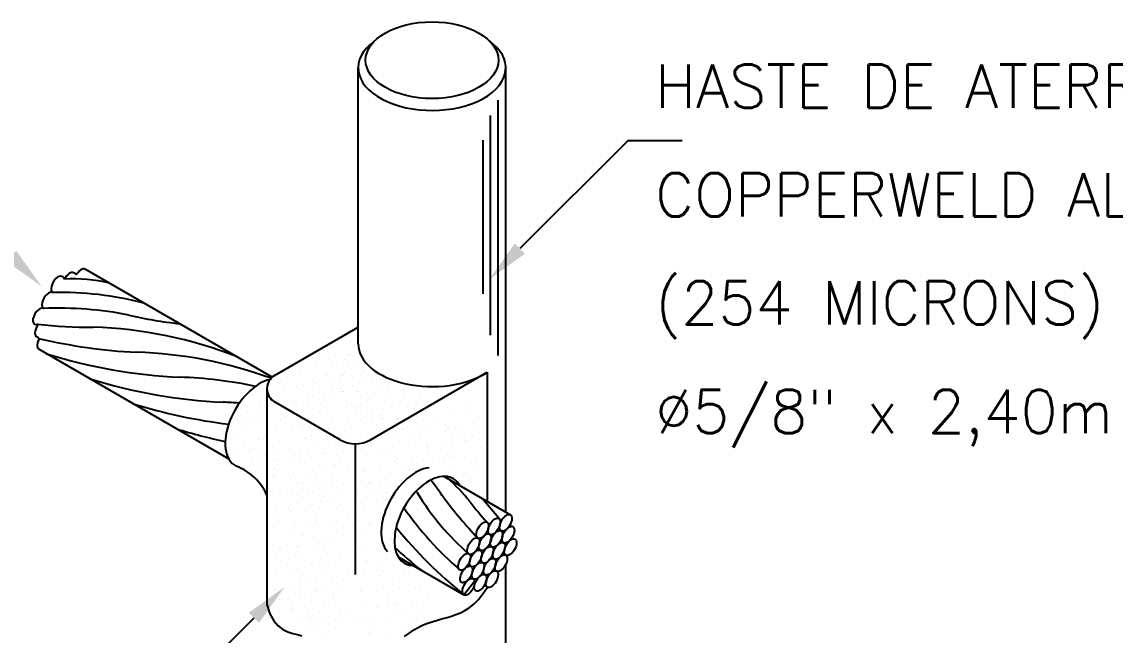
# Model space of a CAD drawing. Header units: millimetres. Extents: x -6627.7 to -6613.9, y -4619 to -4608.
# Drawn here: x -6622.46 to -6617.4, y -4610.87 to -4608.04 of the extents above; entities that cross this region are included whole.
import ezdxf
from ezdxf.enums import TextEntityAlignment as Align

# ---------------------------------------------------------------- set-up
doc = ezdxf.new("R2010")
doc.units = ezdxf.units.MM
doc.header["$LTSCALE"] = 10
doc.layers.add('Termotécnica', color=7, linetype='Continuous')
doc.styles.add('r80', font='romans.shx')

msp = doc.modelspace()

# ---------------------------------------------------------------- linework, layer by layer
at = {"layer": 'Termotécnica', "color": 2}
for p, q in [((-6620.9015, -4609.5275), (-6620.9015, -4608.2515)), ((-6620.2198, -4610.3041), (-6620.2198, -4608.2515)), ((-6619.6547, -4608.587), (-6620.1547, -4609.087)), ((-6619.6547, -4608.587), (-6619.4047, -4608.587)), ((-6621.2994, -4609.6808), (-6622.164, -4609.1816)), ((-6621.2888, -4609.6733), (-6620.9015, -4609.4497)), ((-6621.499, -4610.0591), (-6622.3784, -4609.5514)), ((-6621.0791, -4609.57), (-6621.0791, -4609.57)), ((-6621.0203, -4609.5406), (-6621.0203, -4609.5406)), ((-6621.0975, -4609.6274), (-6621.0975, -4609.6274)), ((-6621.0387, -4609.598), (-6621.0387, -4609.598)), ((-6621.0219, -4609.6283), (-6621.0219, -4609.6283)), ((-6621.0043, -4609.6121), (-6621.0043, -4609.6121)), ((-6620.9631, -4609.5989), (-6620.9631, -4609.5989)), ((-6620.9505, -4609.6105), (-6620.9505, -4609.6105)), ((-6620.9455, -4609.5827), (-6620.9455, -4609.5827)), ((-6620.9049, -4609.6292), (-6620.9049, -4609.6292)), ((-6621.2298, -4609.6766), (-6621.2298, -4609.6766)), ((-6621.171, -4609.6656), (-6621.171, -4609.6656)), ((-6621.0551, -4609.6649), (-6621.0551, -4609.6649)), ((-6621.0464, -4609.6752), (-6621.0464, -4609.6752)), ((-6620.9773, -4609.6752), (-6620.9773, -4609.6752)), ((-6620.9688, -4609.6678), (-6620.9688, -4609.6678)), ((-6620.9637, -4609.6586), (-6620.9637, -4609.6586)), ((-6620.9275, -4609.6818), (-6620.9275, -4609.6818)), ((-6620.8933, -4609.6687), (-6620.8933, -4609.6687)), ((-6620.8756, -4609.6525), (-6620.8756, -4609.6525)), ((-6620.8453, -4609.9697), (-6620.3055, -4609.658)), ((-6620.3055, -4609.658), (-6620.3055, -4610.2546)), ((-6621.1894, -4609.723), (-6621.1894, -4609.723)), ((-6621.155, -4609.7187), (-6621.155, -4609.7187)), ((-6621.1139, -4609.6944), (-6621.1139, -4609.6944)), ((-6621.1138, -4609.7238), (-6621.1138, -4609.7238)), ((-6621.1052, -4609.7046), (-6621.1052, -4609.7046)), ((-6621.0961, -4609.7077), (-6621.0961, -4609.7077)), ((-6621.0361, -4609.7046), (-6621.0361, -4609.7046)), ((-6621.0263, -4609.725), (-6621.0263, -4609.725)), ((-6620.9863, -4609.7112), (-6620.9863, -4609.7112)), ((-6620.9303, -4609.7194), (-6620.9303, -4609.7194)), ((-6620.8843, -4609.6913), (-6620.8843, -4609.6913)), ((-6620.835, -4609.699), (-6620.835, -4609.699)), ((-6621.3238, -4609.7339), (-6621.3238, -4610.7315)), ((-6621.2482, -4609.734), (-6621.2482, -4609.734)), ((-6621.1726, -4609.7349), (-6621.1726, -4609.7349)), ((-6621.1342, -4609.7758), (-6621.1342, -4609.7758)), ((-6621.1144, -4609.7652), (-6621.1144, -4609.7652)), ((-6621.0851, -4609.7544), (-6621.0851, -4609.7544)), ((-6621.0556, -4609.7541), (-6621.0556, -4609.7541)), ((-6621.0295, -4609.7745), (-6621.0295, -4609.7745)), ((-6620.9891, -4609.7488), (-6620.9891, -4609.7488)), ((-6620.9853, -4609.7348), (-6620.9853, -4609.7348)), ((-6620.9765, -4609.745), (-6620.9765, -4609.745)), ((-6620.9707, -4609.7451), (-6620.9707, -4609.7451)), ((-6620.9075, -4609.745), (-6620.9075, -4609.745)), ((-6620.9027, -4609.7487), (-6620.9027, -4609.7487)), ((-6620.8577, -4609.7516), (-6620.8577, -4609.7516)), ((-6620.8271, -4609.7496), (-6620.8271, -4609.7496)), ((-6620.8095, -4609.7334), (-6620.8095, -4609.7334)), ((-6620.7689, -4609.7799), (-6620.7689, -4609.7799)), ((-6620.763, -4609.7354), (-6620.763, -4609.7354)), ((-6620.6932, -4609.7391), (-6620.6932, -4609.7391)), ((-6620.6882, -4609.7775), (-6620.6882, -4609.7775)), ((-6620.6183, -4609.7812), (-6620.6183, -4609.7812)), ((-6620.4616, -4609.7758), (-6620.4616, -4609.7758)), ((-6621.443, -4609.831), (-6621.443, -4609.831)), ((-6621.3528, -4609.8193), (-6621.3528, -4609.8193)), ((-6621.3441, -4609.8295), (-6621.3441, -4609.8295)), ((-6621.3198, -4609.8223), (-6621.3198, -4609.8223)), ((-6620.9853, -4609.9697), (-6621.2888, -4609.7945)), ((-6621.2646, -4609.8009), (-6621.2646, -4609.8009)), ((-6621.2559, -4609.8112), (-6621.2559, -4609.8112)), ((-6621.2058, -4609.7899), (-6621.2058, -4609.7899)), ((-6621.1971, -4609.8001), (-6621.1971, -4609.8001)), ((-6621.1868, -4609.8112), (-6621.1868, -4609.8112)), ((-6621.1526, -4609.8332), (-6621.1526, -4609.8332)), ((-6621.137, -4609.8177), (-6621.137, -4609.8177)), ((-6621.128, -4609.8002), (-6621.128, -4609.8002)), ((-6621.0782, -4609.8067), (-6621.0782, -4609.8067)), ((-6621.0594, -4609.8179), (-6621.0594, -4609.8179)), ((-6620.9565, -4609.7949), (-6620.9565, -4609.7949)), ((-6620.9321, -4609.8089), (-6620.9321, -4609.8089)), ((-6620.9191, -4609.8156), (-6620.9191, -4609.8156)), ((-6620.9104, -4609.8259), (-6620.9104, -4609.8259)), ((-6620.9008, -4609.8149), (-6620.9008, -4609.8149)), ((-6620.8605, -4609.7892), (-6620.8605, -4609.7892)), ((-6620.8413, -4609.8259), (-6620.8413, -4609.8259)), ((-6620.7915, -4609.8324), (-6620.7915, -4609.8324)), ((-6620.7814, -4609.7928), (-6620.7814, -4609.7928)), ((-6620.7116, -4609.7965), (-6620.7116, -4609.7965)), ((-6620.7058, -4609.7937), (-6620.7058, -4609.7937)), ((-6620.6476, -4609.824), (-6620.6476, -4609.824)), ((-6620.636, -4609.7973), (-6620.636, -4609.7973)), ((-6620.5778, -4609.8277), (-6620.5778, -4609.8277)), ((-6620.48, -4609.8332), (-6620.48, -4609.8332)), ((-6620.3868, -4609.8179), (-6620.3868, -4609.8179)), ((-6621.4121, -4609.8387), (-6621.4121, -4609.8387)), ((-6621.3681, -4609.8731), (-6621.3681, -4609.8731)), ((-6621.324, -4609.8794), (-6621.324, -4609.8794)), ((-6621.2629, -4609.8751), (-6621.2629, -4609.8751)), ((-6621.2358, -4609.861), (-6621.2358, -4609.861)), ((-6621.1802, -4609.8811), (-6621.1802, -4609.8811)), ((-6621.177, -4609.85), (-6621.177, -4609.85)), ((-6621.1398, -4609.8554), (-6621.1398, -4609.8554)), ((-6621.1214, -4609.8701), (-6621.1214, -4609.8701)), ((-6621.081, -4609.8444), (-6621.081, -4609.8444)), ((-6621.077, -4609.8341), (-6621.077, -4609.8341)), ((-6621.0188, -4609.8644), (-6621.0188, -4609.8644)), ((-6620.9505, -4609.8663), (-6620.9505, -4609.8663)), ((-6620.8903, -4609.8757), (-6620.8903, -4609.8757)), ((-6620.8749, -4609.8672), (-6620.8749, -4609.8672)), ((-6620.8572, -4609.851), (-6620.8572, -4609.851)), ((-6620.7978, -4609.8597), (-6620.7978, -4609.8597)), ((-6620.7943, -4609.8701), (-6620.7943, -4609.8701)), ((-6620.7891, -4609.87), (-6620.7891, -4609.87)), ((-6620.728, -4609.8634), (-6620.728, -4609.8634)), ((-6620.72, -4609.87), (-6620.72, -4609.87)), ((-6620.7193, -4609.8736), (-6620.7193, -4609.8736)), ((-6620.6702, -4609.8765), (-6620.6702, -4609.8765)), ((-6620.6502, -4609.8737), (-6620.6502, -4609.8737)), ((-6620.6004, -4609.8802), (-6620.6004, -4609.8802)), ((-6620.5535, -4609.8714), (-6620.5535, -4609.8714)), ((-6620.4044, -4609.8341), (-6620.4044, -4609.8341)), ((-6620.3462, -4609.8644), (-6620.3462, -4609.8644)), ((-6621.4375, -4609.9289), (-6621.4375, -4609.9289)), ((-6621.4347, -4609.8912), (-6621.4347, -4609.8912)), ((-6621.3858, -4609.8892), (-6621.3858, -4609.8892)), ((-6621.3275, -4609.9195), (-6621.3275, -4609.9195)), ((-6621.3143, -4609.8971), (-6621.3143, -4609.8971)), ((-6621.2812, -4609.9325), (-6621.2812, -4609.9325)), ((-6621.2057, -4609.9333), (-6621.2057, -4609.9333)), ((-6621.1691, -4609.9002), (-6621.1691, -4609.9002)), ((-6621.1603, -4609.9104), (-6621.1603, -4609.9104)), ((-6621.0912, -4609.9104), (-6621.0912, -4609.9104)), ((-6621.0414, -4609.917), (-6621.0414, -4609.917)), ((-6620.9669, -4609.9332), (-6620.9669, -4609.9332)), ((-6620.8347, -4609.8958), (-6620.8347, -4609.8958)), ((-6620.8167, -4609.8975), (-6620.8167, -4609.8975)), ((-6620.769, -4609.9198), (-6620.769, -4609.9198)), ((-6620.6992, -4609.9235), (-6620.6992, -4609.9235)), ((-6620.6932, -4609.9229), (-6620.6932, -4609.9229)), ((-6620.673, -4609.9142), (-6620.673, -4609.9142)), ((-6620.6032, -4609.9179), (-6620.6032, -4609.9179)), ((-6620.5719, -4609.9288), (-6620.5719, -4609.9288)), ((-6620.4965, -4609.9002), (-6620.4965, -4609.9002)), ((-6620.4963, -4609.9297), (-6620.4963, -4609.9297)), ((-6620.4877, -4609.9104), (-6620.4877, -4609.9104)), ((-6620.4787, -4609.9135), (-6620.4787, -4609.9135)), ((-6620.4543, -4609.9155), (-6620.4543, -4609.9155)), ((-6620.4186, -4609.9104), (-6620.4186, -4609.9104)), ((-6620.3688, -4609.917), (-6620.3688, -4609.917)), ((-6621.4613, -4609.9706), (-6621.4613, -4609.9706)), ((-6621.4304, -4609.9783), (-6621.4304, -4609.9783)), ((-6621.3624, -4609.9692), (-6621.3624, -4609.9692)), ((-6621.3382, -4609.962), (-6621.3382, -4609.962)), ((-6621.3327, -4609.9545), (-6621.3327, -4609.9545)), ((-6621.1474, -4609.9636), (-6621.1474, -4609.9636)), ((-6621.1403, -4609.9603), (-6621.1403, -4609.9603)), ((-6621.1158, -4609.9523), (-6621.1158, -4609.9523)), ((-6621.0846, -4609.9803), (-6621.0846, -4609.9803)), ((-6621.0442, -4609.9546), (-6621.0442, -4609.9546)), ((-6620.9582, -4609.9435), (-6620.9582, -4609.9435)), ((-6620.8891, -4609.9435), (-6620.8891, -4609.9435)), ((-6620.8475, -4609.9817), (-6620.8475, -4609.9817)), ((-6620.8393, -4609.9501), (-6620.8393, -4609.9501)), ((-6620.7134, -4609.9399), (-6620.7134, -4609.9399)), ((-6620.7116, -4609.9802), (-6620.7116, -4609.9802)), ((-6620.6436, -4609.9436), (-6620.6436, -4609.9436)), ((-6620.636, -4609.9811), (-6620.636, -4609.9811)), ((-6620.6183, -4609.9649), (-6620.6183, -4609.9649)), ((-6620.4727, -4609.9729), (-6620.4727, -4609.9729)), ((-6620.4677, -4609.9603), (-6620.4677, -4609.9603)), ((-6620.4381, -4609.96), (-6620.4381, -4609.96)), ((-6620.412, -4609.9803), (-6620.412, -4609.9803)), ((-6620.3971, -4609.9738), (-6620.3971, -4609.9738)), ((-6620.3794, -4609.9576), (-6620.3794, -4609.9576)), ((-6620.3717, -4609.9546), (-6620.3717, -4609.9546)), ((-6621.4531, -4610.0309), (-6621.4531, -4610.0309)), ((-6621.4041, -4610.0289), (-6621.4041, -4610.0289)), ((-6621.4025, -4610.0147), (-6621.4025, -4610.0147)), ((-6621.3865, -4610.0127), (-6621.3865, -4610.0127)), ((-6621.3424, -4610.0191), (-6621.3424, -4610.0191)), ((-6621.3124, -4610.0031), (-6621.3124, -4610.0031)), ((-6621.2977, -4609.9994), (-6621.2977, -4609.9994)), ((-6621.2889, -4610.0096), (-6621.2889, -4610.0096)), ((-6621.2199, -4610.0097), (-6621.2199, -4610.0097)), ((-6621.1701, -4610.0162), (-6621.1701, -4610.0162)), ((-6621.1342, -4610.0096), (-6621.1342, -4610.0096)), ((-6621.0644, -4610.0294), (-6621.0644, -4610.0294)), ((-6621.0587, -4610.0105), (-6621.0587, -4610.0105)), ((-6621.041, -4609.9943), (-6621.041, -4609.9943)), ((-6620.9381, -4609.9933), (-6620.9381, -4609.9933)), ((-6620.9153, -4609.9885), (-6620.9153, -4610.592)), ((-6620.8825, -4610.0134), (-6620.8825, -4610.0134)), ((-6620.8421, -4609.9877), (-6620.8421, -4609.9877)), ((-6620.7727, -4610.0237), (-6620.7727, -4610.0237)), ((-6620.5883, -4609.9957), (-6620.5883, -4609.9957)), ((-6620.5796, -4610.006), (-6620.5796, -4610.006)), ((-6620.5778, -4610.0114), (-6620.5778, -4610.0114)), ((-6620.5105, -4610.006), (-6620.5105, -4610.006)), ((-6620.4607, -4610.0125), (-6620.4607, -4610.0125)), ((-6620.3389, -4610.0041), (-6620.3389, -4610.0041)), ((-6621.4559, -4610.0686), (-6621.4559, -4610.0686)), ((-6621.3943, -4610.075), (-6621.3943, -4610.075)), ((-6621.3453, -4610.073), (-6621.3453, -4610.073)), ((-6621.3327, -4610.0368), (-6621.3327, -4610.0368)), ((-6621.3277, -4610.0568), (-6621.3277, -4610.0568)), ((-6621.2836, -4610.0632), (-6621.2836, -4610.0632)), ((-6621.2739, -4610.0846), (-6621.2739, -4610.0846)), ((-6621.2689, -4610.0595), (-6621.2689, -4610.0595)), ((-6621.2132, -4610.0796), (-6621.2132, -4610.0796)), ((-6621.1729, -4610.0539), (-6621.1729, -4610.0539)), ((-6621.1507, -4610.0766), (-6621.1507, -4610.0766)), ((-6621.0004, -4610.0408), (-6621.0004, -4610.0408)), ((-6620.9896, -4610.0715), (-6620.9896, -4610.0715)), ((-6620.8659, -4610.0391), (-6620.8659, -4610.0391)), ((-6620.7904, -4610.0399), (-6620.7904, -4610.0399)), ((-6620.7321, -4610.0702), (-6620.7321, -4610.0702)), ((-6620.728, -4610.0472), (-6620.728, -4610.0472)), ((-6620.7193, -4610.0574), (-6620.7193, -4610.0574)), ((-6620.6502, -4610.0574), (-6620.6502, -4610.0574)), ((-6620.6004, -4610.064), (-6620.6004, -4610.064)), ((-6620.5595, -4610.0558), (-6620.5595, -4610.0558)), ((-6620.5039, -4610.0759), (-6620.5039, -4610.0759)), ((-6620.4891, -4610.0398), (-6620.4891, -4610.0398)), ((-6620.4804, -4610.0501), (-6620.4804, -4610.0501)), ((-6620.4635, -4610.0502), (-6620.4635, -4610.0502)), ((-6620.4113, -4610.0501), (-6620.4113, -4610.0501)), ((-6620.3615, -4610.0566), (-6620.3615, -4610.0566)), ((-6621.3971, -4610.1127), (-6621.3971, -4610.1127)), ((-6621.3511, -4610.0942), (-6621.3511, -4610.0942)), ((-6621.2871, -4610.1033), (-6621.2871, -4610.1033)), ((-6621.1991, -4610.1267), (-6621.1991, -4610.1267)), ((-6621.1219, -4610.1367), (-6621.1219, -4610.1367)), ((-6621.0828, -4610.0868), (-6621.0828, -4610.0868)), ((-6621.0729, -4610.0868), (-6621.0729, -4610.0868)), ((-6621.0259, -4610.131), (-6621.0259, -4610.131)), ((-6621.023, -4610.0934), (-6621.023, -4610.0934)), ((-6621.0072, -4610.0877), (-6621.0072, -4610.0877)), ((-6620.949, -4610.118), (-6620.949, -4610.118)), ((-6620.8824, -4610.106), (-6620.8824, -4610.106)), ((-6620.8736, -4610.1162), (-6620.8736, -4610.1162)), ((-6620.8046, -4610.1162), (-6620.8046, -4610.1162)), ((-6620.7547, -4610.1228), (-6620.7547, -4610.1228)), ((-6620.6992, -4610.1073), (-6620.6992, -4610.1073)), ((-6620.6032, -4610.1016), (-6620.6032, -4610.1016)), ((-6620.4603, -4610.0999), (-6620.4603, -4610.0999)), ((-6620.4047, -4610.12), (-6620.4047, -4610.12)), ((-6620.3643, -4610.0943), (-6620.3643, -4610.0943)), ((-6621.2923, -4610.1383), (-6621.2923, -4610.1383)), ((-6621.2923, -4610.142), (-6621.2923, -4610.142)), ((-6621.2167, -4610.1428), (-6621.2167, -4610.1428)), ((-6621.1894, -4610.1654), (-6621.1894, -4610.1654)), ((-6621.1585, -4610.1731), (-6621.1585, -4610.1731)), ((-6621.0992, -4610.1538), (-6621.0992, -4610.1538)), ((-6621.0905, -4610.164), (-6621.0905, -4610.164)), ((-6621.0662, -4610.1568), (-6621.0662, -4610.1568)), ((-6621.0214, -4610.164), (-6621.0214, -4610.164)), ((-6620.9716, -4610.1706), (-6620.9716, -4610.1706)), ((-6620.888, -4610.1581), (-6620.888, -4610.1581)), ((-6620.8536, -4610.1661), (-6620.8536, -4610.1661)), ((-6620.8439, -4610.1728), (-6620.8439, -4610.1728)), ((-6620.7979, -4610.1862), (-6620.7979, -4610.1862)), ((-6620.7576, -4610.1604), (-6620.7576, -4610.1604)), ((-6620.5046, -4610.1397), (-6620.1987, -4610.3163)), ((-6621.3087, -4610.2089), (-6621.3087, -4610.2089)), ((-6621.3, -4610.2191), (-6621.3, -4610.2191)), ((-6621.2309, -4610.2191), (-6621.2309, -4610.2191)), ((-6621.2077, -4610.2228), (-6621.2077, -4610.2228)), ((-6621.1811, -4610.2257), (-6621.1811, -4610.2257)), ((-6621.1322, -4610.2237), (-6621.1322, -4610.2237)), ((-6621.1145, -4610.2075), (-6621.1145, -4610.2075)), ((-6621.0704, -4610.2139), (-6621.0704, -4610.2139)), ((-6621.0607, -4610.2316), (-6621.0607, -4610.2316)), ((-6621.0148, -4610.2339), (-6621.0148, -4610.2339)), ((-6620.9744, -4610.2082), (-6620.9744, -4610.2082)), ((-6620.9064, -4610.2155), (-6620.9064, -4610.2155)), ((-6620.8623, -4610.2302), (-6620.8623, -4610.2302)), ((-6620.8308, -4610.2163), (-6620.8308, -4610.2163)), ((-6620.8131, -4610.2002), (-6620.8131, -4610.2002)), ((-6620.7867, -4610.231), (-6620.7867, -4610.231)), ((-6620.769, -4610.2149), (-6620.769, -4610.2149)), ((-6621.2799, -4610.269), (-6621.2799, -4610.269)), ((-6621.1839, -4610.2634), (-6621.1839, -4610.2634)), ((-6621.0739, -4610.254), (-6621.0739, -4610.254)), ((-6620.9859, -4610.2737), (-6620.9859, -4610.2737)), ((-6620.9228, -4610.2824), (-6620.9228, -4610.2824)), ((-6620.7726, -4610.2466), (-6620.7726, -4610.2466)), ((-6620.7284, -4610.2613), (-6620.7284, -4610.2613)), ((-6621.2739, -4610.3198), (-6621.2739, -4610.3198)), ((-6621.2243, -4610.2891), (-6621.2243, -4610.2891)), ((-6621.2242, -4610.2898), (-6621.2242, -4610.2898)), ((-6621.2154, -4610.3), (-6621.2154, -4610.3)), ((-6621.1464, -4610.3), (-6621.1464, -4610.3)), ((-6621.0966, -4610.3066), (-6621.0966, -4610.3066)), ((-6621.0791, -4610.289), (-6621.0791, -4610.289)), ((-6621.0035, -4610.2898), (-6621.0035, -4610.2898)), ((-6620.9453, -4610.3202), (-6620.9453, -4610.3202)), ((-6620.9141, -4610.2926), (-6620.9141, -4610.2926)), ((-6620.8787, -4610.2971), (-6620.8787, -4610.2971)), ((-6620.8009, -4610.3074), (-6620.8009, -4610.3074)), ((-6620.798, -4610.3369), (-6620.798, -4610.3369)), ((-6620.7952, -4610.2992), (-6620.7952, -4610.2992)), ((-6620.7511, -4610.3139), (-6620.7511, -4610.3139)), ((-6621.2923, -4610.3772), (-6621.2923, -4610.3772)), ((-6621.2167, -4610.378), (-6621.2167, -4610.378)), ((-6621.1991, -4610.3619), (-6621.1991, -4610.3619)), ((-6621.1954, -4610.3499), (-6621.1954, -4610.3499)), ((-6621.1397, -4610.3699), (-6621.1397, -4610.3699)), ((-6621.0994, -4610.3442), (-6621.0994, -4610.3442)), ((-6621.0955, -4610.3559), (-6621.0955, -4610.3559)), ((-6621.0868, -4610.3661), (-6621.0868, -4610.3661)), ((-6621.0177, -4610.3662), (-6621.0177, -4610.3662)), ((-6620.9679, -4610.3727), (-6620.9679, -4610.3727)), ((-6620.894, -4610.3425), (-6620.894, -4610.3425)), ((-6620.8499, -4610.3572), (-6620.8499, -4610.3572)), ((-6620.8384, -4610.3626), (-6620.8384, -4610.3626)), ((-6620.7943, -4610.3773), (-6620.7943, -4610.3773)), ((-6620.7874, -4610.3839), (-6620.7874, -4610.3839)), ((-6620.7539, -4610.3516), (-6620.7539, -4610.3516)), ((-6621.1599, -4610.408), (-6621.1599, -4610.408)), ((-6621.1585, -4610.4084), (-6621.1585, -4610.4084)), ((-6621.0667, -4610.416), (-6621.0667, -4610.416)), ((-6621.0111, -4610.4361), (-6621.0111, -4610.4361)), ((-6620.9707, -4610.4104), (-6620.9707, -4610.4104)), ((-6620.8806, -4610.3992), (-6620.8806, -4610.3992)), ((-6620.8051, -4610.4001), (-6620.8051, -4610.4001)), ((-6620.7468, -4610.4304), (-6620.7468, -4610.4304)), ((-6621.3087, -4610.4441), (-6621.3087, -4610.4441)), ((-6621.3, -4610.4543), (-6621.3, -4610.4543)), ((-6621.2309, -4610.4544), (-6621.2309, -4610.4544)), ((-6621.1811, -4610.4609), (-6621.1811, -4610.4609)), ((-6621.1783, -4610.4654), (-6621.1783, -4610.4654)), ((-6621.1028, -4610.4663), (-6621.1028, -4610.4663)), ((-6621.0851, -4610.4501), (-6621.0851, -4610.4501)), ((-6621.0644, -4610.4778), (-6621.0644, -4610.4778)), ((-6620.8971, -4610.4662), (-6620.8971, -4610.4662)), ((-6620.8883, -4610.4764), (-6620.8883, -4610.4764)), ((-6620.8193, -4610.4764), (-6620.8193, -4610.4764)), ((-6620.7694, -4610.483), (-6620.7694, -4610.483)), ((-6621.2799, -4610.5042), (-6621.2799, -4610.5042)), ((-6621.2592, -4610.5256), (-6621.2592, -4610.5256)), ((-6621.2243, -4610.5243), (-6621.2243, -4610.5243)), ((-6621.1839, -4610.4986), (-6621.1839, -4610.4986)), ((-6621.0828, -4610.5352), (-6621.0828, -4610.5352)), ((-6621.0445, -4610.4966), (-6621.0445, -4610.4966)), ((-6621.0072, -4610.5361), (-6621.0072, -4610.5361)), ((-6620.9896, -4610.5199), (-6620.9896, -4610.5199)), ((-6620.8683, -4610.5263), (-6620.8683, -4610.5263)), ((-6620.8586, -4610.5366), (-6620.8586, -4610.5366)), ((-6620.7723, -4610.5206), (-6620.7723, -4610.5206)), ((-6620.7176, -4610.5103), (-6620.4131, -4610.6861)), ((-6621.2776, -4610.583), (-6621.2776, -4610.583)), ((-6621.202, -4610.5839), (-6621.202, -4610.5839)), ((-6621.1844, -4610.5677), (-6621.1844, -4610.5677)), ((-6621.117, -4610.5426), (-6621.117, -4610.5426)), ((-6621.07, -4610.5868), (-6621.07, -4610.5868)), ((-6621.0671, -4610.5491), (-6621.0671, -4610.5491)), ((-6620.949, -4610.5664), (-6620.949, -4610.5664)), ((-6620.8126, -4610.5463), (-6620.8126, -4610.5463)), ((-6620.7837, -4610.5787), (-6620.7837, -4610.5787)), ((-6620.2198, -4611.0751), (-6620.2198, -4610.5471)), ((-6621.1747, -4610.6249), (-6621.1747, -4610.6249)), ((-6621.166, -4610.5924), (-6621.166, -4610.5924)), ((-6621.1438, -4610.6142), (-6621.1438, -4610.6142)), ((-6621.0992, -4610.6022), (-6621.0992, -4610.6022)), ((-6621.0214, -4610.6124), (-6621.0214, -4610.6124)), ((-6620.9716, -4610.619), (-6620.9716, -4610.619)), ((-6620.877, -4610.594), (-6620.877, -4610.594)), ((-6620.8014, -4610.5949), (-6620.8014, -4610.5949)), ((-6620.7432, -4610.6252), (-6620.7432, -4610.6252)), ((-6620.6932, -4610.5955), (-6620.6932, -4610.5955)), ((-6620.6183, -4610.6375), (-6620.6183, -4610.6375)), ((-6620.3638, -4610.6251), (-6620.4158, -4610.6888)), ((-6621.294, -4610.6499), (-6621.294, -4610.6499)), ((-6621.2853, -4610.6602), (-6621.2853, -4610.6602)), ((-6621.2162, -4610.6602), (-6621.2162, -4610.6602)), ((-6621.193, -4610.6822), (-6621.193, -4610.6822)), ((-6621.1664, -4610.6668), (-6621.1664, -4610.6668)), ((-6621.1175, -4610.6831), (-6621.1175, -4610.6831)), ((-6621.0998, -4610.6669), (-6621.0998, -4610.6669)), ((-6621.0975, -4610.6616), (-6621.0975, -4610.6616)), ((-6621.0704, -4610.6623), (-6621.0704, -4610.6623)), ((-6621.0148, -4610.6823), (-6621.0148, -4610.6823)), ((-6620.9744, -4610.6566), (-6620.9744, -4610.6566)), ((-6620.8934, -4610.661), (-6620.8934, -4610.661)), ((-6620.8846, -4610.6712), (-6620.8846, -4610.6712)), ((-6620.8156, -4610.6712), (-6620.8156, -4610.6712)), ((-6620.7658, -4610.6778), (-6620.7658, -4610.6778)), ((-6620.7116, -4610.6528), (-6620.7116, -4610.6528)), ((-6620.636, -4610.6537), (-6620.636, -4610.6537)), ((-6620.5778, -4610.684), (-6620.5778, -4610.684)), ((-6621.2652, -4610.71), (-6621.2652, -4610.71)), ((-6621.2096, -4610.7301), (-6621.2096, -4610.7301)), ((-6621.1692, -4610.7044), (-6621.1692, -4610.7044)), ((-6621.1159, -4610.719), (-6621.1159, -4610.719)), ((-6621.0592, -4610.7134), (-6621.0592, -4610.7134)), ((-6621.0403, -4610.7199), (-6621.0403, -4610.7199)), ((-6621.0226, -4610.7037), (-6621.0226, -4610.7037)), ((-6620.8646, -4610.7211), (-6620.8646, -4610.7211)), ((-6620.8145, -4610.7351), (-6620.8145, -4610.7351)), ((-6620.809, -4610.7411), (-6620.809, -4610.7411)), ((-6620.7686, -4610.7154), (-6620.7686, -4610.7154)), ((-6620.728, -4610.7198), (-6620.728, -4610.7198)), ((-6620.7193, -4610.73), (-6620.7193, -4610.73)), ((-6620.6502, -4610.73), (-6620.6502, -4610.73)), ((-6620.6004, -4610.7366), (-6620.6004, -4610.7366)), ((-6621.8834, -4611.2922), (-6621.3834, -4610.7922)), ((-6621.2095, -4610.7492), (-6621.2095, -4610.7492)), ((-6621.2007, -4610.7594), (-6621.2007, -4610.7594)), ((-6621.1323, -4610.7859), (-6621.1323, -4610.7859)), ((-6621.1317, -4610.7594), (-6621.1317, -4610.7594)), ((-6621.0818, -4610.766), (-6621.0818, -4610.766)), ((-6620.9821, -4610.7502), (-6620.9821, -4610.7502)), ((-6620.9615, -4610.7535), (-6620.9615, -4610.7535)), ((-6620.8329, -4610.7925), (-6620.8329, -4610.7925)), ((-6620.7573, -4610.7934), (-6620.7573, -4610.7934)), ((-6620.7396, -4610.7772), (-6620.7396, -4610.7772)), ((-6620.6992, -4610.7799), (-6620.6992, -4610.7799)), ((-6620.6032, -4610.7742), (-6620.6032, -4610.7742)), ((-6621.1807, -4610.8093), (-6621.1807, -4610.8093)), ((-6621.125, -4610.8293), (-6621.125, -4610.8293)), ((-6621.1235, -4610.7962), (-6621.1235, -4610.7962)), ((-6621.0847, -4610.8036), (-6621.0847, -4610.8036)), ((-6621.0545, -4610.7962), (-6621.0545, -4610.7962)), ((-6621.0075, -4610.8404), (-6621.0075, -4610.8404)), ((-6621.0047, -4610.8027), (-6621.0047, -4610.8027)), ((-6620.9799, -4610.8109), (-6620.9799, -4610.8109)), ((-6620.9043, -4610.8117), (-6620.9043, -4610.8117)), ((-6620.8866, -4610.7956), (-6620.8866, -4610.7956)), ((-6620.8461, -4610.8421), (-6620.8461, -4610.8421)), ((-6620.699, -4610.8237), (-6620.699, -4610.8237)), ((-6620.6436, -4610.7999), (-6620.6436, -4610.7999)), ((-6621.1035, -4610.846), (-6621.1035, -4610.846)), ((-6621.0479, -4610.8661), (-6621.0479, -4610.8661)), ((-6620.8493, -4610.8594), (-6620.8493, -4610.8594)), ((-6620.8405, -4610.8697), (-6620.8405, -4610.8697)), ((-6620.7715, -4610.8697), (-6620.7715, -4610.8697))]:
    msp.add_line(p, q, dxfattribs=at)
at = {"layer": 'Termotécnica', "color": 1}
for p, q in [((-6620.2548, -4609.581), (-6620.2548, -4608.4008)), ((-6620.2898, -4609.4862), (-6620.2898, -4608.4719)), ((-6620.3248, -4609.2966), (-6620.3248, -4608.5857)), ((-6620.2519, -4610.333), (-6620.3294, -4610.2408))]:
    msp.add_line(p, q, dxfattribs=at)
at = {"layer": 'Termotécnica', "color": 3}
msp.add_line((-6620.6436, -4610.1273), (-6620.6436, -4610.1273), dxfattribs=at)
at = {"layer": 'Termotécnica', "color": 2}
for points in [[(-6620.688, -4610.8795), (-6620.6732, -4610.8679), (-6620.6579, -4610.8568), (-6620.6419, -4610.8464), (-6620.6251, -4610.8369), (-6620.6076, -4610.8285), (-6620.5894, -4610.8211), (-6620.5705, -4610.8144), (-6620.5512, -4610.8082), (-6620.5314, -4610.8023), (-6620.5114, -4610.7965), (-6620.4911, -4610.7906), (-6620.4707, -4610.7844), (-6620.4502, -4610.7775), (-6620.4298, -4610.7694), (-6620.4092, -4610.7592), (-6620.3885, -4610.7462), (-6620.3677, -4610.7296), (-6620.3467, -4610.7086), (-6620.3256, -4610.6826), (-6620.3042, -4610.6507)], [(-6621.3238, -4610.7315), (-6621.3099, -4610.7744), (-6621.2923, -4610.8068), (-6621.2721, -4610.8302), (-6621.25, -4610.8465), (-6621.227, -4610.8575), (-6621.2041, -4610.8647), (-6621.182, -4610.8701), (-6621.1619, -4610.8753)]]:
    msp.add_lwpolyline(points, dxfattribs=at)
for centre, radius, start, end in [((-6622.2794, -4609.2362), 0.0218, 22.6548, 68.3364), ((-6622.2231, -4609.2184), 0.0208, 28.176, 73.7029), ((-6622.3863, -4609.4388), 0.00391, 314.4329, 49.3141), ((-6622.3895, -4609.5068), 0.0118, 1.5011, 74.2488), ((-6621.2538, -4609.7339), 0.07, 120, 240), ((-6620.9153, -4609.8485), 0.14, 240, 300), ((-6621.5566, -4610.3301), 0.255, 24.0551, 69.0209)]:
    msp.add_arc(centre, radius, start, end, dxfattribs=at)
at = {"layer": 'Termotécnica', "color": 1}
for centre, radius, start, end in [((-6622.2208, -4609.9605), 0.7338, 76.6561, 93.0104), ((-6622.2763, -4610.8258), 1.5361, 75.5148, 91.4163), ((-6622.2858, -4611.0433), 1.6811, 78.8772, 92.4028), ((-6621.5525, -4607.7021), 1.7404, 256.4091, 264.2355), ((-6622.1458, -4607.4487), 2.0013, 263.1709, 270.5459), ((-6622.1886, -4611.4309), 1.9819, 68.4803, 88.2103), ((-6621.8109, -4607.1104), 2.4578, 256.6399, 267.3042), ((-6621.6108, -4607.226), 2.4578, 252.6958, 267.3042), ((-6621.9884, -4611.5465), 1.9819, 69.8266, 88.2103), ((-6621.7883, -4611.662), 1.9819, 78.0118, 88.2103), ((-6621.4106, -4607.3415), 2.4578, 252.6958, 267.3042), ((-6621.2105, -4607.4571), 2.4578, 252.6958, 263.2242), ((-6621.5881, -4611.7776), 1.9819, 86.0408, 88.2103), ((-6621.0103, -4607.5727), 2.4578, 252.6958, 258.1274), ((-6621.5759, -4610.97), 1.2962, 34.5242, 38.8612), ((-6621.0382, -4610.7769), 0.8352, 38.4865, 48.8227), ((-6621.523, -4610.7216), 1.0276, 29.5979, 30.0044), ((-6619.5699, -4609.5672), 1.2414, 211.4044, 228.5956), ((-6618.7488, -4608.9206), 2.1962, 216.7715, 223.2285), ((-6619.4141, -4609.3937), 1.5566, 214.8967, 229.117), ((-6619.5574, -4609.6427), 1.0304, 216.6069, 223.3931), ((-6619.1799, -4609.1345), 1.982, 218.7128, 231.5197), ((-6619.38, -4609.019), 1.9819, 226.9146, 231.5197)]:
    msp.add_arc(centre, radius, start, end, dxfattribs=at)
at = {"layer": 'Termotécnica', "color": 2}
for centre, major_axis, ratio in [((-6620.5607, -4608.2165), (-0.3068, 0), 0.5774), ((-6620.2734, -4610.3702), (0.0214, 0.0371), 0.509483), ((-6620.2201, -4610.3534), (0.0214, 0.0371), 0.509483), ((-6620.3275, -4610.3877), (0.0214, 0.0371), 0.509483), ((-6620.263, -4610.4277), (0.0214, 0.0371), 0.509483), ((-6620.2088, -4610.4085), (0.0214, 0.0371), 0.509483), ((-6620.3695, -4610.4612), (0.0214, 0.0371), 0.509483), ((-6620.3158, -4610.4438), (0.0214, 0.0371), 0.509483), ((-6620.2517, -4610.4828), (0.0214, 0.0371), 0.509483), ((-6620.1984, -4610.466), (0.0214, 0.0371), 0.509483), ((-6620.4115, -4610.5335), (0.0214, 0.0371), 0.509483), ((-6620.3587, -4610.5181), (0.0214, 0.0371), 0.509483), ((-6620.3054, -4610.5012), (0.0214, 0.0371), 0.509483), ((-6620.3483, -4610.5755), (0.0214, 0.0371), 0.509483), ((-6620.2941, -4610.5564), (0.0214, 0.0371), 0.509483), ((-6620.2413, -4610.5403), (0.0214, 0.0371), 0.509483), ((-6620.4022, -4610.5918), (0.0214, 0.0371), 0.509483), ((-6620.337, -4610.6307), (0.0214, 0.0371), 0.509483), ((-6620.2837, -4610.6139), (0.0214, 0.0371), 0.509483), ((-6620.3917, -4610.6489), (0.0214, 0.0371), 0.509483)]:
    msp.add_ellipse(centre, major_axis=major_axis, ratio=ratio, dxfattribs=at)
for centre, major_axis, ratio, start_param, end_param in [((-6620.5607, -4608.2515), (-0.3409, 0), 0.5774, 5.615115, 10.112974), ((-6622.2929, -4609.2531), (0.0214, 0.0371), 0.509483, 0, 3.141593), ((-6622.2387, -4609.2356), (0.0214, 0.0371), 0.509483, 0, 1.654363), ((-6622.1854, -4609.2188), (0.0214, 0.0371), 0.509483, 0, 1.590196), ((-6622.3353, -4609.3269), (0.021, 0.0367), 0.512264, 0, 3.141593), ((-6622.3773, -4609.3998), (0.021, 0.0361), 0.525888, 0, 3.74611), ((-6622.3675, -4609.4571), (0.0214, 0.0371), 0.509483, 1.444023, 3.287372), ((-6622.357, -4609.5143), (0.0214, 0.0371), 0.509483, 1.661527, 3.141593), ((-6620.5607, -4609.5275), (-0.3409, 0), 0.5774, 0, 2.411794), ((-6621.3569, -4609.8944), (0.1128, 0.1953), 0.5774, 0.478275, 3.179664), ((-6620.636, -4610.3051), (-0.1128, -0.1953), 0.5774, 3.532674, 6.110033), ((-6620.5754, -4610.3451), (-0.1128, -0.1953), 0.5774, 2.808024, 6.61927)]:
    msp.add_ellipse(centre, major_axis=major_axis, ratio=ratio, start_param=start_param, end_param=end_param, dxfattribs=at)
for points in [[(-6620.1783, -4609.0635), (-6620.1311, -4609.1105), (-6620.2959, -4609.2289)], [(-6622.4824, -4609.0964), (-6622.5297, -4609.1435), (-6622.3648, -4609.2618)], [(-6621.3598, -4610.8157), (-6621.407, -4610.7687), (-6621.2422, -4610.6503)]]:
    msp.add_solid(points, dxfattribs=at)

# ---------------------------------------------------------------- texts
at = {"layer": 'Termotécnica', "color": 2, "style": 'r80'}
for s, p in [('HASTE DE ATERRAMENTO TIPO ', (-6619.5295, -4608.3361)), ('COPPERWELD ALTA CAMADA ', (-6619.5293, -4608.8381)), ('(254 MICRONS)', (-6619.529, -4609.3368)), ('%%C5/8" x 2,40m TEL-5814', (-6619.5294, -4609.8388))]:
    msp.add_text(s, height=0.2, dxfattribs=at).set_placement(p, align=Align.MIDDLE_LEFT)

doc.saveas('drawing.dxf')
